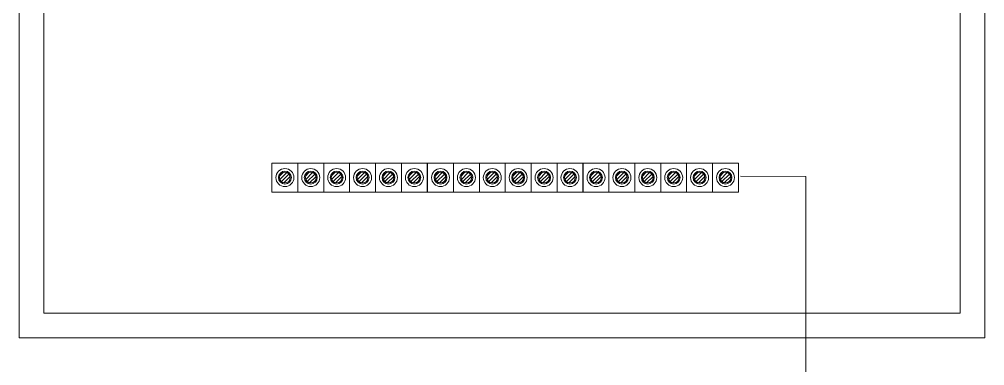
# Model space of a CAD drawing. Header units: inches. Extents: x 18739 to 22272, y 3658 to 7913.
# Drawn here: x 20312.4 to 20477, y 6761.6 to 6820.7 of the extents above; entities that cross this region are included whole.
import ezdxf

# ---------------------------------------------------------------- set-up
doc = ezdxf.new("R2010")
doc.units = ezdxf.units.IN
doc.header["$MEASUREMENT"] = 0
doc.layers.add('ENCLOSRURE', color=7, linetype='Continuous', lineweight=20)

msp = doc.modelspace()

# ---------------------------------------------------------------- hatches: boundary and pattern name
at = {"layer": 'ENCLOSRURE'}
h = msp.add_hatch(color=4, dxfattribs=at)
h.dxf.hatch_style = 1
h.paths.add_polyline_path([(20356.60617, 6793.67287, 1), (20358.809, 6793.67287, 1)])
h.paths.add_polyline_path([(20356.79376, 6793.67287, 1), (20358.62141, 6793.67287, 1)], flags=16)
h = msp.add_hatch(color=4, dxfattribs=at)
h.dxf.hatch_style = 1
h.paths.add_polyline_path([(20361.02052, 6793.67287, 1), (20363.22336, 6793.67287, 1)])
h.paths.add_polyline_path([(20361.20811, 6793.67287, 1), (20363.03576, 6793.67287, 1)], flags=16)
h = msp.add_hatch(color=4, dxfattribs=at)
h.dxf.hatch_style = 1
h.paths.add_polyline_path([(20365.43487, 6793.67287, 1), (20367.63771, 6793.67287, 1)])
h.paths.add_polyline_path([(20365.62247, 6793.67287, 1), (20367.45011, 6793.67287, 1)], flags=16)
h = msp.add_hatch(color=4, dxfattribs=at)
h.dxf.hatch_style = 1
h.paths.add_polyline_path([(20369.84922, 6793.67287, 1), (20372.05206, 6793.67287, 1)])
h.paths.add_polyline_path([(20370.03682, 6793.67287, 1), (20371.86447, 6793.67287, 1)], flags=16)
h = msp.add_hatch(color=4, dxfattribs=at)
h.dxf.hatch_style = 1
h.paths.add_polyline_path([(20374.26358, 6793.67287, 1), (20376.46641, 6793.67287, 1)])
h.paths.add_polyline_path([(20374.45117, 6793.67287, 1), (20376.27882, 6793.67287, 1)], flags=16)
h = msp.add_hatch(color=4, dxfattribs=at)
h.dxf.hatch_style = 1
h.paths.add_polyline_path([(20378.67793, 6793.67287, 1), (20380.88077, 6793.67287, 1)])
h.paths.add_polyline_path([(20378.86552, 6793.67287, 1), (20380.69317, 6793.67287, 1)], flags=16)
h = msp.add_hatch(color=4, dxfattribs=at)
h.dxf.hatch_style = 1
h.paths.add_polyline_path([(20383.13631, 6793.67287, 1), (20385.33914, 6793.67287, 1)])
h.paths.add_polyline_path([(20383.3239, 6793.67287, 1), (20385.15155, 6793.67287, 1)], flags=16)
h = msp.add_hatch(color=4, dxfattribs=at)
h.dxf.hatch_style = 1
h.paths.add_polyline_path([(20387.55066, 6793.67287, 1), (20389.7535, 6793.67287, 1)])
h.paths.add_polyline_path([(20387.73825, 6793.67287, 1), (20389.5659, 6793.67287, 1)], flags=16)
h = msp.add_hatch(color=4, dxfattribs=at)
h.dxf.hatch_style = 1
h.paths.add_polyline_path([(20391.96501, 6793.67287, 1), (20394.16785, 6793.67287, 1)])
h.paths.add_polyline_path([(20392.15261, 6793.67287, 1), (20393.98025, 6793.67287, 1)], flags=16)
h = msp.add_hatch(color=4, dxfattribs=at)
h.dxf.hatch_style = 1
h.paths.add_polyline_path([(20396.37936, 6793.67287, 1), (20398.5822, 6793.67287, 1)])
h.paths.add_polyline_path([(20396.56696, 6793.67287, 1), (20398.39461, 6793.67287, 1)], flags=16)
h = msp.add_hatch(color=4, dxfattribs=at)
h.dxf.hatch_style = 1
h.paths.add_polyline_path([(20400.79372, 6793.67287, 1), (20402.99655, 6793.67287, 1)])
h.paths.add_polyline_path([(20400.98131, 6793.67287, 1), (20402.80896, 6793.67287, 1)], flags=16)
h = msp.add_hatch(color=4, dxfattribs=at)
h.dxf.hatch_style = 1
h.paths.add_polyline_path([(20405.20807, 6793.67287, 1), (20407.41091, 6793.67287, 1)])
h.paths.add_polyline_path([(20405.39566, 6793.67287, 1), (20407.22331, 6793.67287, 1)], flags=16)
h = msp.add_hatch(color=4, dxfattribs=at)
h.dxf.hatch_style = 1
h.paths.add_polyline_path([(20409.6537, 6793.67287, 1), (20411.85653, 6793.67287, 1)])
h.paths.add_polyline_path([(20409.84129, 6793.67287, 1), (20411.66894, 6793.67287, 1)], flags=16)
h = msp.add_hatch(color=4, dxfattribs=at)
h.dxf.hatch_style = 1
h.paths.add_polyline_path([(20414.06805, 6793.67287, 1), (20416.27089, 6793.67287, 1)])
h.paths.add_polyline_path([(20414.25564, 6793.67287, 1), (20416.08329, 6793.67287, 1)], flags=16)
h = msp.add_hatch(color=4, dxfattribs=at)
h.dxf.hatch_style = 1
h.paths.add_polyline_path([(20418.4824, 6793.67287, 1), (20420.68524, 6793.67287, 1)])
h.paths.add_polyline_path([(20418.66999, 6793.67287, 1), (20420.49764, 6793.67287, 1)], flags=16)
h = msp.add_hatch(color=4, dxfattribs=at)
h.dxf.hatch_style = 1
h.paths.add_polyline_path([(20422.89675, 6793.67287, 1), (20425.09959, 6793.67287, 1)])
h.paths.add_polyline_path([(20423.08435, 6793.67287, 1), (20424.912, 6793.67287, 1)], flags=16)
h = msp.add_hatch(color=4, dxfattribs=at)
h.dxf.hatch_style = 1
h.paths.add_polyline_path([(20427.31111, 6793.67287, 1), (20429.51394, 6793.67287, 1)])
h.paths.add_polyline_path([(20427.4987, 6793.67287, 1), (20429.32635, 6793.67287, 1)], flags=16)
h = msp.add_hatch(color=4, dxfattribs=at)
h.dxf.hatch_style = 1
h.paths.add_polyline_path([(20431.72546, 6793.67287, 1), (20433.9283, 6793.67287, 1)])
h.paths.add_polyline_path([(20431.91305, 6793.67287, 1), (20433.7407, 6793.67287, 1)], flags=16)
h = msp.add_hatch(dxfattribs=at)
h.set_pattern_fill('ANSI31', color=4, scale=3.51473, angle=-180)
h.set_pattern_definition([(225, (25189.84004, 2963.8777), (0.310661146, -0.310661146), [])])
h.paths.add_polyline_path([(20356.79376, 6793.67287, 1), (20358.62141, 6793.67287, 1)])
h = msp.add_hatch(dxfattribs=at)
h.set_pattern_fill('ANSI31', color=4, scale=3.51473, angle=-180)
h.set_pattern_definition([(225, (25194.2544, 2963.8777), (0.310661146, -0.310661146), [])])
h.paths.add_polyline_path([(20361.20811, 6793.67287, 1), (20363.03576, 6793.67287, 1)])
h = msp.add_hatch(dxfattribs=at)
h.set_pattern_fill('ANSI31', color=4, scale=3.51473, angle=-180)
h.set_pattern_definition([(225, (25198.66875, 2963.8777), (0.310661146, -0.310661146), [])])
h.paths.add_polyline_path([(20365.62247, 6793.67287, 1), (20367.45011, 6793.67287, 1)])
h = msp.add_hatch(dxfattribs=at)
h.set_pattern_fill('ANSI31', color=4, scale=3.51473, angle=-180)
h.set_pattern_definition([(225, (25203.0831, 2963.8777), (0.310661146, -0.310661146), [])])
h.paths.add_polyline_path([(20370.03682, 6793.67287, 1), (20371.86447, 6793.67287, 1)])
h = msp.add_hatch(dxfattribs=at)
h.set_pattern_fill('ANSI31', color=4, scale=3.51473, angle=-180)
h.set_pattern_definition([(225, (25207.49745, 2963.8777), (0.310661146, -0.310661146), [])])
h.paths.add_polyline_path([(20374.45117, 6793.67287, 1), (20376.27882, 6793.67287, 1)])
h = msp.add_hatch(dxfattribs=at)
h.set_pattern_fill('ANSI31', color=4, scale=3.51473, angle=-180)
h.set_pattern_definition([(225, (25211.9118, 2963.8777), (0.310661146, -0.310661146), [])])
h.paths.add_polyline_path([(20378.86552, 6793.67287, 1), (20380.69317, 6793.67287, 1)])
h = msp.add_hatch(dxfattribs=at)
h.set_pattern_fill('ANSI31', color=4, scale=3.51473, angle=-180)
h.set_pattern_definition([(225, (25216.3702, 2963.8777), (0.310661146, -0.310661146), [])])
h.paths.add_polyline_path([(20383.3239, 6793.67287, 1), (20385.15155, 6793.67287, 1)])
h = msp.add_hatch(dxfattribs=at)
h.set_pattern_fill('ANSI31', color=4, scale=3.51473, angle=-180)
h.set_pattern_definition([(225, (25220.78453, 2963.8777), (0.310661146, -0.310661146), [])])
h.paths.add_polyline_path([(20387.73825, 6793.67287, 1), (20389.5659, 6793.67287, 1)])
h = msp.add_hatch(dxfattribs=at)
h.set_pattern_fill('ANSI31', color=4, scale=3.51473, angle=-180)
h.set_pattern_definition([(225, (25225.1989, 2963.8777), (0.310661146, -0.310661146), [])])
h.paths.add_polyline_path([(20392.15261, 6793.67287, 1), (20393.98025, 6793.67287, 1)])
h = msp.add_hatch(dxfattribs=at)
h.set_pattern_fill('ANSI31', color=4, scale=3.51473, angle=-180)
h.set_pattern_definition([(225, (25229.61324, 2963.8777), (0.310661146, -0.310661146), [])])
h.paths.add_polyline_path([(20396.56696, 6793.67287, 1), (20398.39461, 6793.67287, 1)])
h = msp.add_hatch(dxfattribs=at)
h.set_pattern_fill('ANSI31', color=4, scale=3.51473, angle=-180)
h.set_pattern_definition([(225, (25234.0276, 2963.8777), (0.310661146, -0.310661146), [])])
h.paths.add_polyline_path([(20400.98131, 6793.67287, 1), (20402.80896, 6793.67287, 1)])
h = msp.add_hatch(dxfattribs=at)
h.set_pattern_fill('ANSI31', color=4, scale=3.51473, angle=-180)
h.set_pattern_definition([(225, (25238.44194, 2963.8777), (0.310661146, -0.310661146), [])])
h.paths.add_polyline_path([(20405.39566, 6793.67287, 1), (20407.22331, 6793.67287, 1)])
h = msp.add_hatch(dxfattribs=at)
h.set_pattern_fill('ANSI31', color=4, scale=3.51473, angle=-180)
h.set_pattern_definition([(225, (25242.88757, 2963.8777), (0.310661146, -0.310661146), [])])
h.paths.add_polyline_path([(20409.84129, 6793.67287, 1), (20411.66894, 6793.67287, 1)])
h = msp.add_hatch(dxfattribs=at)
h.set_pattern_fill('ANSI31', color=4, scale=3.51473, angle=-180)
h.set_pattern_definition([(225, (25247.30192, 2963.8777), (0.310661146, -0.310661146), [])])
h.paths.add_polyline_path([(20414.25564, 6793.67287, 1), (20416.08329, 6793.67287, 1)])
h = msp.add_hatch(dxfattribs=at)
h.set_pattern_fill('ANSI31', color=4, scale=3.51473, angle=-180)
h.set_pattern_definition([(225, (25251.71628, 2963.8777), (0.310661146, -0.310661146), [])])
h.paths.add_polyline_path([(20418.66999, 6793.67287, 1), (20420.49764, 6793.67287, 1)])
h = msp.add_hatch(dxfattribs=at)
h.set_pattern_fill('ANSI31', color=4, scale=3.51473, angle=-180)
h.set_pattern_definition([(225, (25256.13063, 2963.8777), (0.310661146, -0.310661146), [])])
h.paths.add_polyline_path([(20423.08435, 6793.67287, 1), (20424.912, 6793.67287, 1)])
h = msp.add_hatch(dxfattribs=at)
h.set_pattern_fill('ANSI31', color=4, scale=3.51473, angle=-180)
h.set_pattern_definition([(225, (25260.545, 2963.8777), (0.310661146, -0.310661146), [])])
h.paths.add_polyline_path([(20427.4987, 6793.67287, 1), (20429.32635, 6793.67287, 1)])
h = msp.add_hatch(dxfattribs=at)
h.set_pattern_fill('ANSI31', color=4, scale=3.51473, angle=-180)
h.set_pattern_definition([(225, (25264.95933, 2963.8777), (0.310661146, -0.310661146), [])])
h.paths.add_polyline_path([(20431.91305, 6793.67287, 1), (20433.7407, 6793.67287, 1)])

# ---------------------------------------------------------------- linework, layer by layer
at = {"layer": 'ENCLOSRURE', "color": 252}
for p, q in [((20435.37872, 6793.89573), (20446.5372, 6793.84593)), ((20446.5372, 6793.84593), (20446.5372, 6744.07151))]:
    msp.add_line(p, q, dxfattribs=at)
at = {"layer": 'ENCLOSRURE'}
for points in [[(20312.42293, 7061.66169), (20477.02393, 7061.66169), (20477.02393, 6766.33305), (20312.42293, 6766.33305)], [(20316.59193, 7057.49269), (20472.85493, 7057.49269), (20472.85493, 6770.55732), (20316.59193, 6770.55732)]]:
    msp.add_lwpolyline(points, close=True, dxfattribs=at)
at = {"layer": 'ENCLOSRURE', "color": 4}
for points in [[(20359.91476, 6791.18033), (20355.50041, 6791.18033), (20355.50041, 6796.11336), (20359.91476, 6796.11336)], [(20364.32911, 6791.18033), (20359.91476, 6791.18033), (20359.91476, 6796.11336), (20364.32911, 6796.11336)], [(20368.74347, 6791.18033), (20364.32911, 6791.18033), (20364.32911, 6796.11336), (20368.74347, 6796.11336)], [(20373.15782, 6791.18033), (20368.74347, 6791.18033), (20368.74347, 6796.11336), (20373.15782, 6796.11336)], [(20377.57217, 6791.18033), (20373.15782, 6791.18033), (20373.15782, 6796.11336), (20377.57217, 6796.11336)], [(20381.98652, 6791.18033), (20377.57217, 6791.18033), (20377.57217, 6796.11336), (20381.98652, 6796.11336)], [(20386.4449, 6791.18033), (20382.03055, 6791.18033), (20382.03055, 6796.11336), (20386.4449, 6796.11336)], [(20390.85925, 6791.18033), (20386.4449, 6791.18033), (20386.4449, 6796.11336), (20390.85925, 6796.11336)], [(20395.27361, 6791.18033), (20390.85925, 6791.18033), (20390.85925, 6796.11336), (20395.27361, 6796.11336)], [(20399.68796, 6791.18033), (20395.27361, 6791.18033), (20395.27361, 6796.11336), (20399.68796, 6796.11336)], [(20404.10231, 6791.18033), (20399.68796, 6791.18033), (20399.68796, 6796.11336), (20404.10231, 6796.11336)], [(20408.51666, 6791.18033), (20404.10231, 6791.18033), (20404.10231, 6796.11336), (20408.51666, 6796.11336)], [(20412.96229, 6791.18033), (20408.54794, 6791.18033), (20408.54794, 6796.11336), (20412.96229, 6796.11336)], [(20417.37664, 6791.18033), (20412.96229, 6791.18033), (20412.96229, 6796.11336), (20417.37664, 6796.11336)], [(20421.791, 6791.18033), (20417.37664, 6791.18033), (20417.37664, 6796.11336), (20421.791, 6796.11336)], [(20426.20535, 6791.18033), (20421.791, 6791.18033), (20421.791, 6796.11336), (20426.20535, 6796.11336)], [(20430.6197, 6791.18033), (20426.20535, 6791.18033), (20426.20535, 6796.11336), (20430.6197, 6796.11336)], [(20435.03405, 6791.18033), (20430.6197, 6791.18033), (20430.6197, 6796.11336), (20435.03405, 6796.11336)]]:
    msp.add_lwpolyline(points, close=True, dxfattribs=at)
for centre, radius in [((20357.70758, 6793.67287), 1.53129), ((20357.70758, 6793.67287), 1.10142), ((20362.12194, 6793.67287), 1.53129), ((20362.12194, 6793.67287), 1.10142), ((20366.53629, 6793.67287), 1.53129), ((20366.53629, 6793.67287), 1.10142), ((20370.95064, 6793.67287), 1.53129), ((20370.95064, 6793.67287), 1.10142), ((20375.365, 6793.67287), 1.53129), ((20375.365, 6793.67287), 1.10142), ((20379.77935, 6793.67287), 1.53129), ((20379.77935, 6793.67287), 1.10142), ((20384.23772, 6793.67287), 1.53129), ((20384.23772, 6793.67287), 1.10142), ((20388.65208, 6793.67287), 1.53129), ((20388.65208, 6793.67287), 1.10142), ((20393.06643, 6793.67287), 1.53129), ((20393.06643, 6793.67287), 1.10142), ((20397.48078, 6793.67287), 1.53129), ((20397.48078, 6793.67287), 1.10142), ((20401.89514, 6793.67287), 1.53129), ((20401.89514, 6793.67287), 1.10142), ((20406.30949, 6793.67287), 1.53129), ((20406.30949, 6793.67287), 1.10142), ((20410.75511, 6793.67287), 1.53129), ((20410.75511, 6793.67287), 1.10142), ((20415.16947, 6793.67287), 1.53129), ((20415.16947, 6793.67287), 1.10142), ((20419.58382, 6793.67287), 1.53129), ((20419.58382, 6793.67287), 1.10142), ((20423.99817, 6793.67287), 1.53129), ((20423.99817, 6793.67287), 1.10142), ((20428.41252, 6793.67287), 1.53129), ((20428.41252, 6793.67287), 1.10142), ((20432.82688, 6793.67287), 1.53129), ((20432.82688, 6793.67287), 1.10142), ((20357.70758, 6793.67287), 0.91382), ((20362.12194, 6793.67287), 0.91382), ((20366.53629, 6793.67287), 0.91382), ((20370.95064, 6793.67287), 0.91382), ((20375.365, 6793.67287), 0.91382), ((20379.77935, 6793.67287), 0.91382), ((20384.23772, 6793.67287), 0.91382), ((20388.65208, 6793.67287), 0.91382), ((20393.06643, 6793.67287), 0.91382), ((20397.48078, 6793.67287), 0.91382), ((20401.89514, 6793.67287), 0.91382), ((20406.30949, 6793.67287), 0.91382), ((20410.75511, 6793.67287), 0.91382), ((20415.16947, 6793.67287), 0.91382), ((20419.58382, 6793.67287), 0.91382), ((20423.99817, 6793.67287), 0.91382), ((20428.41252, 6793.67287), 0.91382), ((20432.82688, 6793.67287), 0.91382)]:
    msp.add_circle(centre, radius, dxfattribs=at)

doc.saveas('drawing.dxf')
